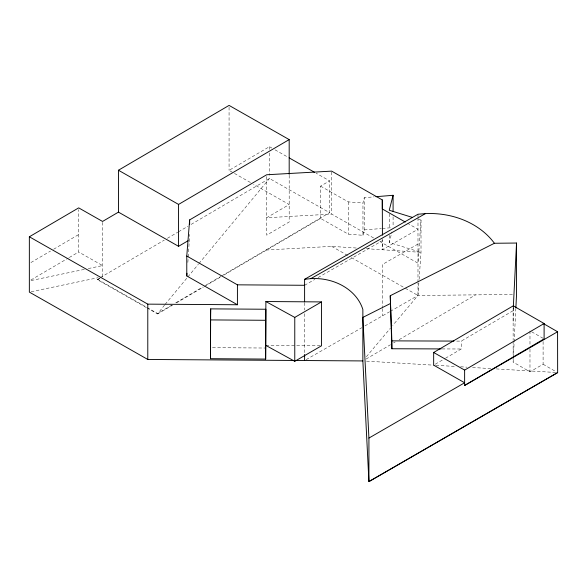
<?xml version="1.0" encoding="UTF-8"?>
<svg xmlns="http://www.w3.org/2000/svg" width="587" height="587" viewBox="0 0 587 587"><rect width="100%" height="100%" fill="white"/><g stroke="black" fill="none" stroke-linecap="round" stroke-linejoin="round"><path stroke-width="0.44" stroke-dasharray="2.94 2.2" d="M456.679 341.098L461.243 341.113L513.133 310.699L513.317 307.045M543.1 341.553L543.1 364.241L529.98 371.82L513.133 362.106L513.317 358.444M513.368 357.534L514.102 342.903M514.146 341.986L515.804 309.07M418.436 219.289L421.011 220.088L417.988 263.203L379.921 241.55M418.869 282.897L417.988 295.466L392.769 325.411M419.118 279.302L421.011 252.351L421.011 220.088M187.847 262.404L188.207 257.891M188.28 256.989L189.645 234.396M223.977 275.024L320.583 218.408L348.245 234.14L362.964 235.299L362.964 203.029L364.226 197.665L374.146 196.85M362.964 235.299L364.226 229.935L364.226 197.665M366.303 248.69L421.011 252.351L389.247 242.512L391.962 231.96M164.565 305.042L157.573 313.942L147.293 308.094M165.152 304.337L187.297 277.622M187.877 276.917L198.369 264.26M198.956 263.556L269.47 178.477L269.47 175.755M366.383 356.749L390.421 328.199M30.913 262.543L50.497 251.075M53.63 249.233L78.687 234.551M30.913 279.992L68.503 257.964M69.288 257.502L78.687 251.992L78.687 209.647M250.422 182.498L229.069 170.355L269.47 146.677L271.84 148.027M146.501 307.647L97.464 279.75L99.643 278.011M100.37 277.585L164.257 240.142M167.427 238.285L177.707 232.261M178.499 231.799L187.994 226.23M191.157 224.381L269.47 178.477L329.586 212.67L329.586 180.869L316.136 173.216M97.464 279.75L100.37 278.047M320.583 218.408L320.583 186.138L329.586 180.869M171.808 305.137L157.573 313.48L147.293 307.632M175.755 302.826L202.632 287.072M205.795 285.216L220.815 276.418M221.607 275.949L329.586 212.67M157.573 313.942L172.593 305.137M176.548 302.826L203.425 287.072M204.217 286.61L220.815 276.881M366.017 359.083L390.45 344.76M393.606 342.911L395.183 341.986M399.123 339.675L475.58 294.865M435.231 364.233L444.697 358.694M445.482 358.231L461.243 348.994L461.243 341.113M513.133 321.265L513.258 307.434M304.602 285.289L314.925 279.368M318.103 277.541L382.453 240.619L382.453 249.644L417.988 229.253L407.679 223.383M417.988 244.067L382.453 264.458L382.453 307.742M306.187 359.618L361.797 327.715M364.975 325.888L389.555 311.785M390.348 311.33L417.988 295.466L512.906 294.476M31.133 280.535L84.704 269.316M88.27 268.567L102.556 265.573L78.687 251.992M31.133 291.732L98.095 277.702M364.226 229.935L381.367 228.526M382.269 228.453L392.189 227.639M373.589 237.948L331.648 214.094L266.667 217.74L289.186 204.54L253.591 184.296M356.272 248.015L331.648 246.364L266.667 250.011L266.667 249.541M442.077 348.927L461.243 348.994M265.882 345.427L320.597 345.802M212.494 347.665L264.972 348.025M366.515 361.144L435.055 365.253M435.965 365.305L456.07 366.508M460.641 366.787L467.039 367.168M472.52 367.491L490.798 368.592M496.279 368.915L555.772 372.481M320.583 186.138L348.245 201.877L362.964 203.029M275.01 149.824L288.452 157.47M531.653 331.802L543.327 338.435M331.648 246.364L348.267 255.815M351.43 257.612L404.502 287.799M405.294 288.254L417.988 295.466L417.988 282.919M97.464 279.287L146.501 307.177M543.1 364.241L556.058 371.71M382.408 238.792L382.453 249.644M529.98 330.98L529.98 345.501M529.98 349.133L529.98 371.82M513.133 307.507L513.133 340.328M513.133 341.23L513.133 355.751M513.133 356.661L513.133 362.106M417.988 214.248L417.988 216.897M417.988 217.777L417.988 282.024M393.092 216.808L393.092 226.67M389.247 213.829L389.247 229.069M389.247 235.343L389.247 242.512M382.453 308.645L382.453 315.857M348.245 201.877L348.245 234.14M331.648 172.035L331.648 214.094M304.602 302.716L304.602 310.031M304.602 313.693L304.602 353.55M289.186 175.271L289.186 221.974L266.667 235.167L266.667 175.682M289.186 236.348L289.186 236.81M269.47 146.677L269.47 149.399M269.47 153.038L269.47 174.845M229.069 107.238L229.069 170.355M102.556 222.348L102.556 276.763"/><path stroke-width="0.88" d="M210.462 319.915L210.682 308.872L265.882 309.246L265.654 359.075L210.462 358.694L210.462 319.915L265.654 320.289M210.462 358.694L210.682 308.872M265.654 359.075L265.882 301.542L321.485 301.916L321.485 345.809L294.769 361.306L265.882 345.427M513.317 307.045L516.545 243.04L494.408 243.267A76.486 62.442 -1.8 0 0 425.436 213.602L417.988 214.248L304.602 279.309L304.602 301.806M515.856 308.153L516.545 294.439L516.545 243.04M186.776 256.027L237.419 284.834L237.419 304.756L186.776 275.949L186.776 256.027L189.645 219.905L266.667 174.765L331.648 171.125L382.291 199.925L382.431 235.196M186.776 275.949L186.989 273.241M375.951 196.704L393.092 195.295L389.247 210.249L412.426 217.425M293.595 360.455L147.785 359.464L29.35 292.106L29.35 236.781L78.687 207.871L102.556 221.446L118.449 212.127L118.449 170.237L229.069 105.403L289.186 139.596L289.186 174.354M118.449 212.127L178.565 246.32L178.565 204.423L289.186 139.596M178.565 246.32L188.06 240.758M543.1 323.4L557.577 331.75L557.65 372.628L368.922 481.597L368.922 438.071L464.625 382.775L433.661 365.158L433.661 352.486L513.258 305.834L544.105 323.518L544.105 338.882L464.625 385.461L464.625 370.096L544.105 323.518M265.882 301.542L294.769 317.413L321.485 301.916M464.625 385.461L557.577 331.75M557.577 372.591L368.922 481.597L362.861 360.932L362.861 309.525A49.609 40.503 1.2 0 0 310.861 278.62L304.602 279.309M310.861 278.62L425.436 213.602M441.167 348.92L391.874 348.751L390.245 295.731L494.408 243.267M390.245 303.611L362.861 317.406L368.922 438.071M390.245 295.731L391.874 340.871L453.942 341.084M237.419 284.834L304.602 285.289M29.35 236.781L147.785 304.139L237.419 304.756M295.43 360.469L362.861 360.932M405.294 222.033L382.291 208.95L382.291 199.925M289.244 157.925L314.559 172.321M118.449 170.237L178.565 204.423M433.661 352.486L464.625 370.096M393.092 195.295L393.092 211.43M391.874 340.871L391.874 348.751M304.602 354.423L304.602 360.528M294.769 317.413L294.769 361.306M189.645 219.905L189.645 224.432M147.785 304.139L147.785 359.464"/></g></svg>
